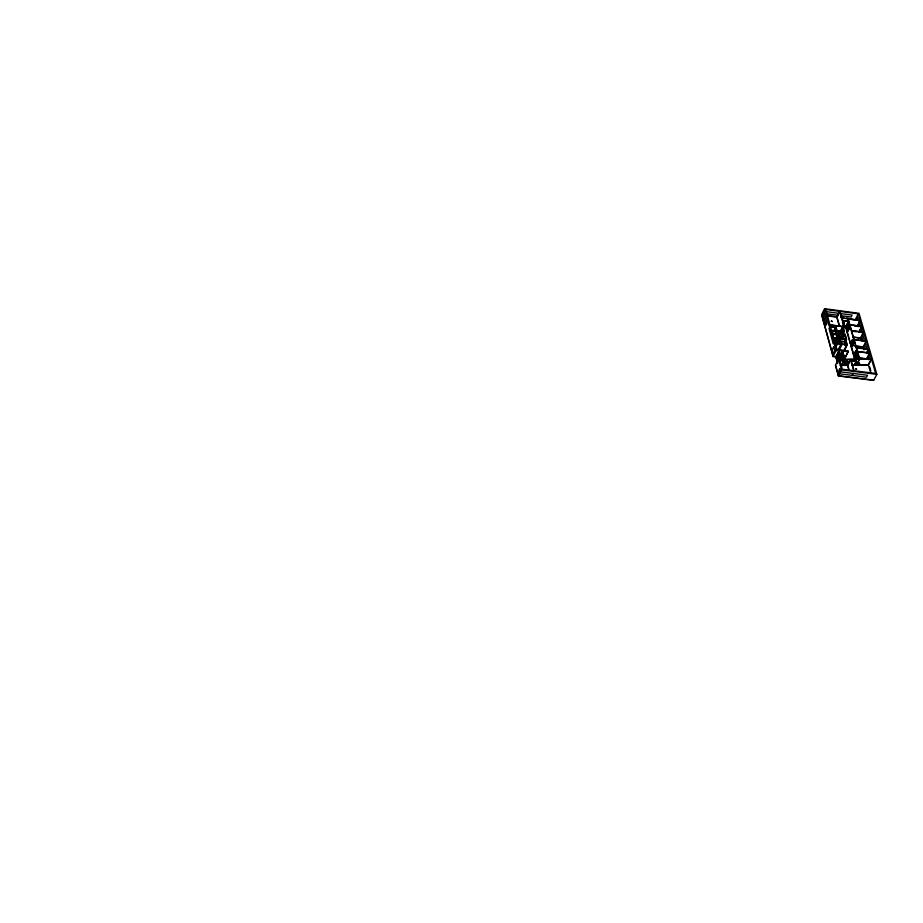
<?xml version="1.0" encoding="UTF-8"?>
<svg xmlns="http://www.w3.org/2000/svg" width="923" height="923" viewBox="0 0 923 923"><rect width="100%" height="100%" fill="white"/><g stroke="black" fill="none" stroke-linecap="round" stroke-linejoin="round"><path stroke-width="1.38" d="M824.597 308.686L836.157 350.463L838.88 350.809L841.141 358.978L838.557 359.128L835.43 365.196L838.384 375.949L873.62 380.391L876.85 374.357L859.013 313.312L824.597 308.686L821.585 314.755L833.054 356.532L835.765 356.878L837.646 363.685M830.031 328.726L830.492 327.792M839.307 326.257L836.757 317.189L839.699 311.351L825.739 309.482L829.985 324.792M857.259 326.477L860.201 320.443L858.275 313.843L840.022 311.397L837.08 317.235L839.618 326.246M830.55 326.846L834.715 343.01M831.346 330.861L839.503 331.495L840.184 333.895L838.396 337.403M834.057 330.63L835.627 328.023M831.877 335.372L832.546 334.034L831.554 330.446M834.046 331.057L835.823 327.538L829.592 326.719M831.946 335.626L832.615 334.299L837.911 334.991L838.845 338.337L837.646 340.679M834.415 330.676L836.111 327.319L830.481 326.58L830.042 325M835.569 333.203L836.757 330.872L835.823 327.538M832.869 338.983L833.55 337.645L832.615 334.299M835.926 333.249L837.115 330.919L836.111 327.319M832.938 339.214L833.607 337.876L845.41 339.422L846.091 341.845L844.891 344.187M837.473 334.138L839.261 330.63L843.991 331.242L839.999 338.845M834.127 341.683L835.915 338.176M836.134 338.083L839.261 330.63M836.123 338.499L839.503 331.495M836.492 338.13L838.199 334.784L832.546 334.034M843.368 324.665L844.349 322.727L842.503 322.692M842.93 325.854L844.349 322.727M840.311 331.345L842.687 326.673L829.073 324.873M834.588 343.321L836.376 339.802L836.907 340.645L846.091 341.845M840.611 331.38L842.999 326.707L844.418 326.892L843.23 329.234M834.888 343.356L836.676 339.849M846.679 321.135L847.879 318.804L860.201 320.443M838.684 337.218L840.472 333.711L839.688 330.907L844.349 331.519L841.003 337.091M847.049 321.389L848.237 319.058L860.259 320.662L861.897 326.281L858.886 332.095M838.015 340.725L839.203 338.383L838.199 334.784M845.583 327.03L848.56 321.204L847.879 318.804M835.592 346.944L837.38 343.425L836.376 339.802M840.634 337.253L842.618 333.365L840.634 332.891L842.618 333.365M844.418 326.892L842.641 320.627L848.618 321.423L845.641 327.25C846.206 333.63 850.868 317.512 846.079 328.784M835.892 346.979L837.692 343.471L836.953 340.841L840.392 341.291L841.13 343.921L837.865 350.279M840.057 339.076C839.907 334.611 846.137 335.43 841.984 339.329M839.192 343.621L840.392 341.291M841.914 339.099L843.403 336.18M850.302 343.644L852.61 339.802L850.302 343.644L847.106 332.407L849.102 328.519C848.998 323.581 847.441 333.561 846.483 330.215L848.479 326.338L848.064 324.896M833.054 356.532L836.157 350.463M842.514 339.191L844.914 334.518L840.184 333.895M846.703 330.965L849.252 325.842M837.646 349.159L838.222 349.598M842.757 338.995L845.145 334.322L840.472 333.711M848.987 327.123L849.402 328.565L847.106 332.407M835.765 356.878L838.88 350.809M839.295 349.909L842.295 344.071L841.557 341.441L846.437 342.075L844.914 344.994M838.892 351.709L835.973 357.028M858.275 313.843L855.286 319.658L841.28 317.789M844.21 341.752L845.41 339.422M844.499 341.787L845.699 339.456L846.633 339.572L845.145 334.322M856.659 319.023L857.652 317.085L858.817 321.066M844.949 344.371L846.149 342.041L846.887 344.671L843.876 350.509M839.63 355.62L836.999 360.731L842.376 350.948L839.042 350.509L841.614 359.393L839.803 362.901M845.087 345.017L845.987 342.929L846.299 344.048M840.818 354.49L842.63 350.971L848.283 351.709L845.249 357.547L848.099 351.052L836.861 349.598L835.13 343.368L847.245 344.937L845.699 339.456M840.068 356.324L842.468 352.171L844.58 359.728M840.853 355.309L842.468 352.171M838.142 361.228L840.126 357.386L840.634 359.232M838.176 361.355L840.161 357.513M846.783 345.19L844.233 350.786L837.184 349.875M844.233 350.786L847.187 344.706L842.295 344.071M840.715 358.02L842.918 354.109M841.245 359.912L843.484 356.105M853.556 340.887L850.891 345.733L852.725 341.222L852.31 339.756M852.61 339.802L853.025 341.256L850.718 345.098M850.891 345.733L854.11 339.537L851.594 330.792L863.686 332.384L866.236 341.118L863.236 347.117L863.997 349.748M842.376 350.948L844.718 359.335L841.614 364.931M847.787 361.216C841.118 371.358 852.091 359.312 845.953 361.251L843.934 365.139L841.938 365.185L844.96 359.335L842.63 350.971M853.498 354.894L855.829 351.052L853.498 354.894L851.306 347.186L853.325 343.31L853.21 341.891M852.552 336.918L860.594 337.98L863.616 332.153L851.537 330.561L849.91 324.908L861.967 326.511L859.89 330.157M853.129 344.314L851.306 347.186M838.384 375.949L841.534 369.881L838.557 359.128M845.953 361.251L843.934 365.139M861.378 340.702L860.663 338.199L863.686 332.384M848.918 370.308L847.522 365.358L850.568 359.509L839.653 359.693L842.295 369.223L853.717 370.665L850.568 359.509M850.868 359.509L854.029 370.711L875.673 373.457L871.497 359.162L850.868 359.509L847.822 365.346L849.218 370.331M856.521 356.232L854.698 359.105L853.913 356.37L855.944 352.482L855.517 351.017M854.733 355.436L855.944 352.482M855.679 354.917L857.513 351.421L856.486 347.844L868.658 349.425L869.697 353.001L866.628 358.816L854.467 357.247L853.452 353.682M854.998 359.151L854.536 357.489L857.571 351.651L869.766 353.232L871.416 358.885L868.335 364.7L856.648 364.92L859.705 359.082L857.571 351.651M854.698 359.105L857.029 355.263M855.621 359.612L857.144 356.705L856.729 355.228M855.933 359.658L857.144 356.705M856.371 361.343L854.329 365.231L856.232 361.078L851.617 361.158L856.232 361.078M848.618 321.423L859.405 359.093L856.348 364.92L854.19 364.954M866.547 353.071L868.589 349.194L866.282 341.302L854.156 339.722L856.417 347.613L868.589 349.194M866.616 353.313L868.658 349.425M869.766 353.232L866.697 359.047L854.536 357.489M870.666 372.777L868.416 364.977L871.497 359.162M845.768 365.116L848.306 365.07M840.357 365.485L847.522 365.358M852.033 365.266L868.416 364.977M841.614 359.393L844.718 359.335M844.96 359.335L859.405 359.093M859.705 359.082L871.416 358.885M846.091 361.528L847.925 361.493M873.735 380.172L838.488 375.742L835.546 364.989M837.749 362.531L835.88 356.67L833.157 356.313L821.689 314.547M841.534 369.881L876.85 374.357M857.513 351.421L869.697 353.001M842.445 352.401L844.233 359.693M839.342 353.647L836.711 358.77L836.042 356.37M839.815 354.051L840.553 354.144M843.957 356.751L845.076 356.901M855.425 360.628L855.736 362.751M836.734 358.874L839.111 353.728L839.861 355.551M831.577 332.961L837.323 334.08L831.646 333.226M852.621 337.149L860.663 338.199M841.545 336.157L843.472 336.41M854.11 339.537L866.236 341.118M833.55 337.645L838.845 338.337M839.203 338.383L846.264 339.306L844.914 334.518M836.503 342.687L838.488 343.125L836.561 342.871M837.38 343.425L835.061 343.125L833.607 337.876M837.692 343.471L841.13 343.921M863.19 346.944L851.087 345.364L848.941 337.795M855.171 346.067L863.236 347.117M848.56 321.204L842.584 320.408L840.022 311.397M861.897 326.281L849.852 324.677L848.237 319.058M854.467 325.9L857.202 326.257M848.479 326.338L846.483 330.215M829.016 324.665L844.037 326.65L839.699 311.351M853.544 331.392L856.221 331.738M831.473 330.169L836.757 330.872M837.115 330.919L839.434 331.219M826.166 311.616L839.042 313.347M840.357 313.52L852.125 315.089L851.133 317.027L840.68 315.631M826.581 313.751L838.061 315.285M827.181 315.274L829.927 315.643M840.922 317.108L843.668 317.477M827.077 315.493L835.315 316.589M840.807 317.316L843.553 317.685M846.299 318.054L849.045 318.423M827.008 315.885L836.757 317.189M861.967 326.511L863.616 332.153M859.198 322.381L860.236 325.969M860.894 328.219L862.278 332.972M862.601 334.103L864.493 340.564M865.22 343.068L867.182 349.817M867.562 351.132L869.881 359.105M858.194 324.331L858.909 326.788M861.597 336.041L863.109 341.256M864.205 345.006L865.405 349.125M867.655 356.878L868.474 359.728M869.685 366.823L870.862 370.896M845.641 326.2L848.606 336.63M851.133 345.548L853.383 353.44M842.999 326.707L844.349 331.519M842.687 326.673L843.991 331.242M848.099 351.052L848.283 351.709M842.214 352.136L844.326 359.693M835.673 331.253L834.911 329.753L835.315 331.207M839.249 352.967L840.991 359.266M838.626 351.675L840.726 359.232M823.628 310.647L827.089 323.165L826.108 325.115L822.658 312.597M856.625 369.165L855.575 368.739L856.625 369.165M858.632 362.901L859.671 363.42L858.69 362.831M842.168 360.766L843.207 361.297L842.168 360.766M832.35 321.516L831.311 321.1L832.35 321.516M829.535 327.665L829.062 328.588L833.273 343.817L833.734 342.883L829.535 327.665M833.654 346.967L831.958 350.302L832.961 353.947L834.657 350.613L833.654 346.967M839.711 368.9L838.695 370.861L839.503 373.792L851.894 375.349L852.91 373.411L840.518 371.842L839.711 368.9M853.221 373.446L852.194 375.396L866.547 377.207L867.585 375.257L853.221 373.446"/></g></svg>
